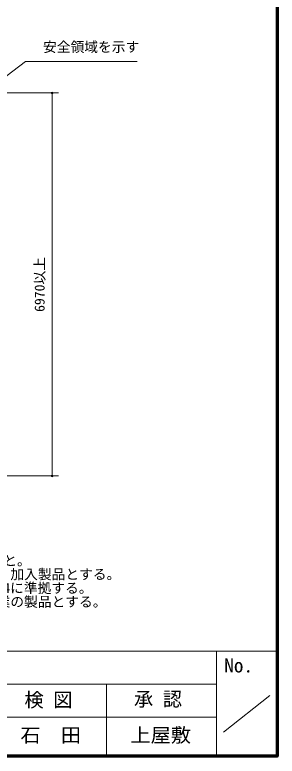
# Model space of a CAD drawing. Units: millimetres on the paper, enlarged 40 times, with parts at other scales. Extents: x 600 to 16200, y 600 to 11280.
# Drawn here: x 14292 to 16200, y 600 to 5998 of the extents above; entities that cross this region are included whole.
import ezdxf
from ezdxf.enums import TextEntityAlignment as Align

# ---------------------------------------------------------------- set-up
doc = ezdxf.new("R2010")
doc.units = ezdxf.units.MM
doc.header["$LTSCALE"] = 40
doc.layers.add('D-BGD-TXT', color=7, linetype='Continuous')
doc.layers.add('D-DOC', color=7, linetype='Continuous')
for name, color, linetype, lineweight in [('D-STR-DIM', 7, 'Continuous', 13), ('D-STR-HTXT', 7, 'Continuous', 13), ('D-TTL', 7, 'Continuous', 70), ('D-TTL-FRAM', 7, 'Continuous', 13), ('D-TTL-TXT', 7, 'Continuous', 13)]:
    doc.layers.add(name, color=color, linetype=linetype, lineweight=lineweight)
doc.styles.add('ＭＳ ゴシック', font='')
doc.styles.get('ＭＳ ゴシック').set_extended_font_data('MS Gothic')

msp = doc.modelspace()

# ---------------------------------------------------------------- linework, layer by layer
at = {"layer": 'D-STR-DIM'}
for p, q in [((12993.37, 5429.03), (14610.74, 5429.03)), ((14562.74, 5429.03), (14562.74, 2640.23)), ((12993.37, 2640.23), (14610.74, 2640.23))]:
    msp.add_line(p, q, dxfattribs=at)
at = {"layer": 'D-STR-DIM', "lineweight": 0}
for centre, start, end in [((14562.74, 5429.03), 90, 270), ((14562.74, 5429.03), 270, 90), ((14562.74, 2640.23), 90, 270), ((14562.74, 2640.23), 270, 90)]:
    msp.add_arc(centre, 6.25, start, end, dxfattribs=at)
at = {"layer": 'D-STR-HTXT'}
msp.add_lwpolyline([(13915.67, 5312.68), (14370.69, 5657.82), (15181.27, 5657.82)], dxfattribs=at)
at = {"layer": 'D-TTL'}
msp.add_lwpolyline([(600, 600), (600, 11280), (16200, 11280), (16200, 600)], close=True, dxfattribs=at)
at = {"layer": 'D-TTL-FRAM'}
for p, q in [((600, 1364.88), (16200, 1364.88)), ((15758.45, 1364.88), (15758.45, 600)), ((13358.45, 1124.88), (15758.45, 1124.88)), ((14958.45, 1124.88), (14958.45, 600)), ((15810.65, 773.88), (16146.65, 1042.68)), ((15758.45, 884.88), (13358.45, 884.88))]:
    msp.add_line(p, q, dxfattribs=at)

# ---------------------------------------------------------------- texts
at = {"layer": 'D-BGD-TXT', "style": 'ＭＳ ゴシック', "width": 1.05}
for s, p in [('上屋敷', (15132.58, 670.91)), ('石\u3000田', (14332.58, 670.91))]:
    msp.add_text(s, height=102.6, dxfattribs=at).set_placement(p, align=Align.BOTTOM_LEFT)
at = {"layer": 'D-DOC', "style": 'ＭＳ ゴシック'}
for s, p in [('※本製品製作工場は、ISO9001：2015認証工場であること。', (11759.47, 1965.79)), ('※本製品は（一社）日本公園施設業協会賠償責任保険\u3000加入製品とする。\u3000', (11759.47, 1865.79)), ('※本製品は（一社）日本公園施設業協会JPFA-SP-S:2024に準拠する。', (11759.47, 1765.79)), ('※本製品は（一社）日本公園施設業協会SP表示認定企業の製品とする。', (11759.47, 1665.79))]:
    msp.add_text(s, height=73.31, dxfattribs=at).set_placement(p, align=Align.BOTTOM_LEFT)
at = {"layer": 'D-STR-DIM', "style": 'ＭＳ ゴシック'}
msp.add_text('6970以上', height=73.31, rotation=90, dxfattribs=at).set_placement((14472.16, 4034.63), align=Align.MIDDLE_CENTER)
at = {"layer": 'D-STR-HTXT', "style": 'ＭＳ ゴシック'}
msp.add_text('安全領域を示す', height=73.31, dxfattribs=at).set_placement((14497.06, 5705.52), align=Align.BOTTOM_LEFT)
at = {"layer": 'D-TTL-TXT', "style": 'ＭＳ ゴシック'}
for s, p in [('No.', (15815.27, 1178.62)), ('検 図', (14361.81, 927.56)), ('承 認', (15158.27, 933.56))]:
    msp.add_text(s, height=102.6, dxfattribs=at).set_placement(p, align=Align.BOTTOM_LEFT)

doc.saveas('drawing.dxf')
